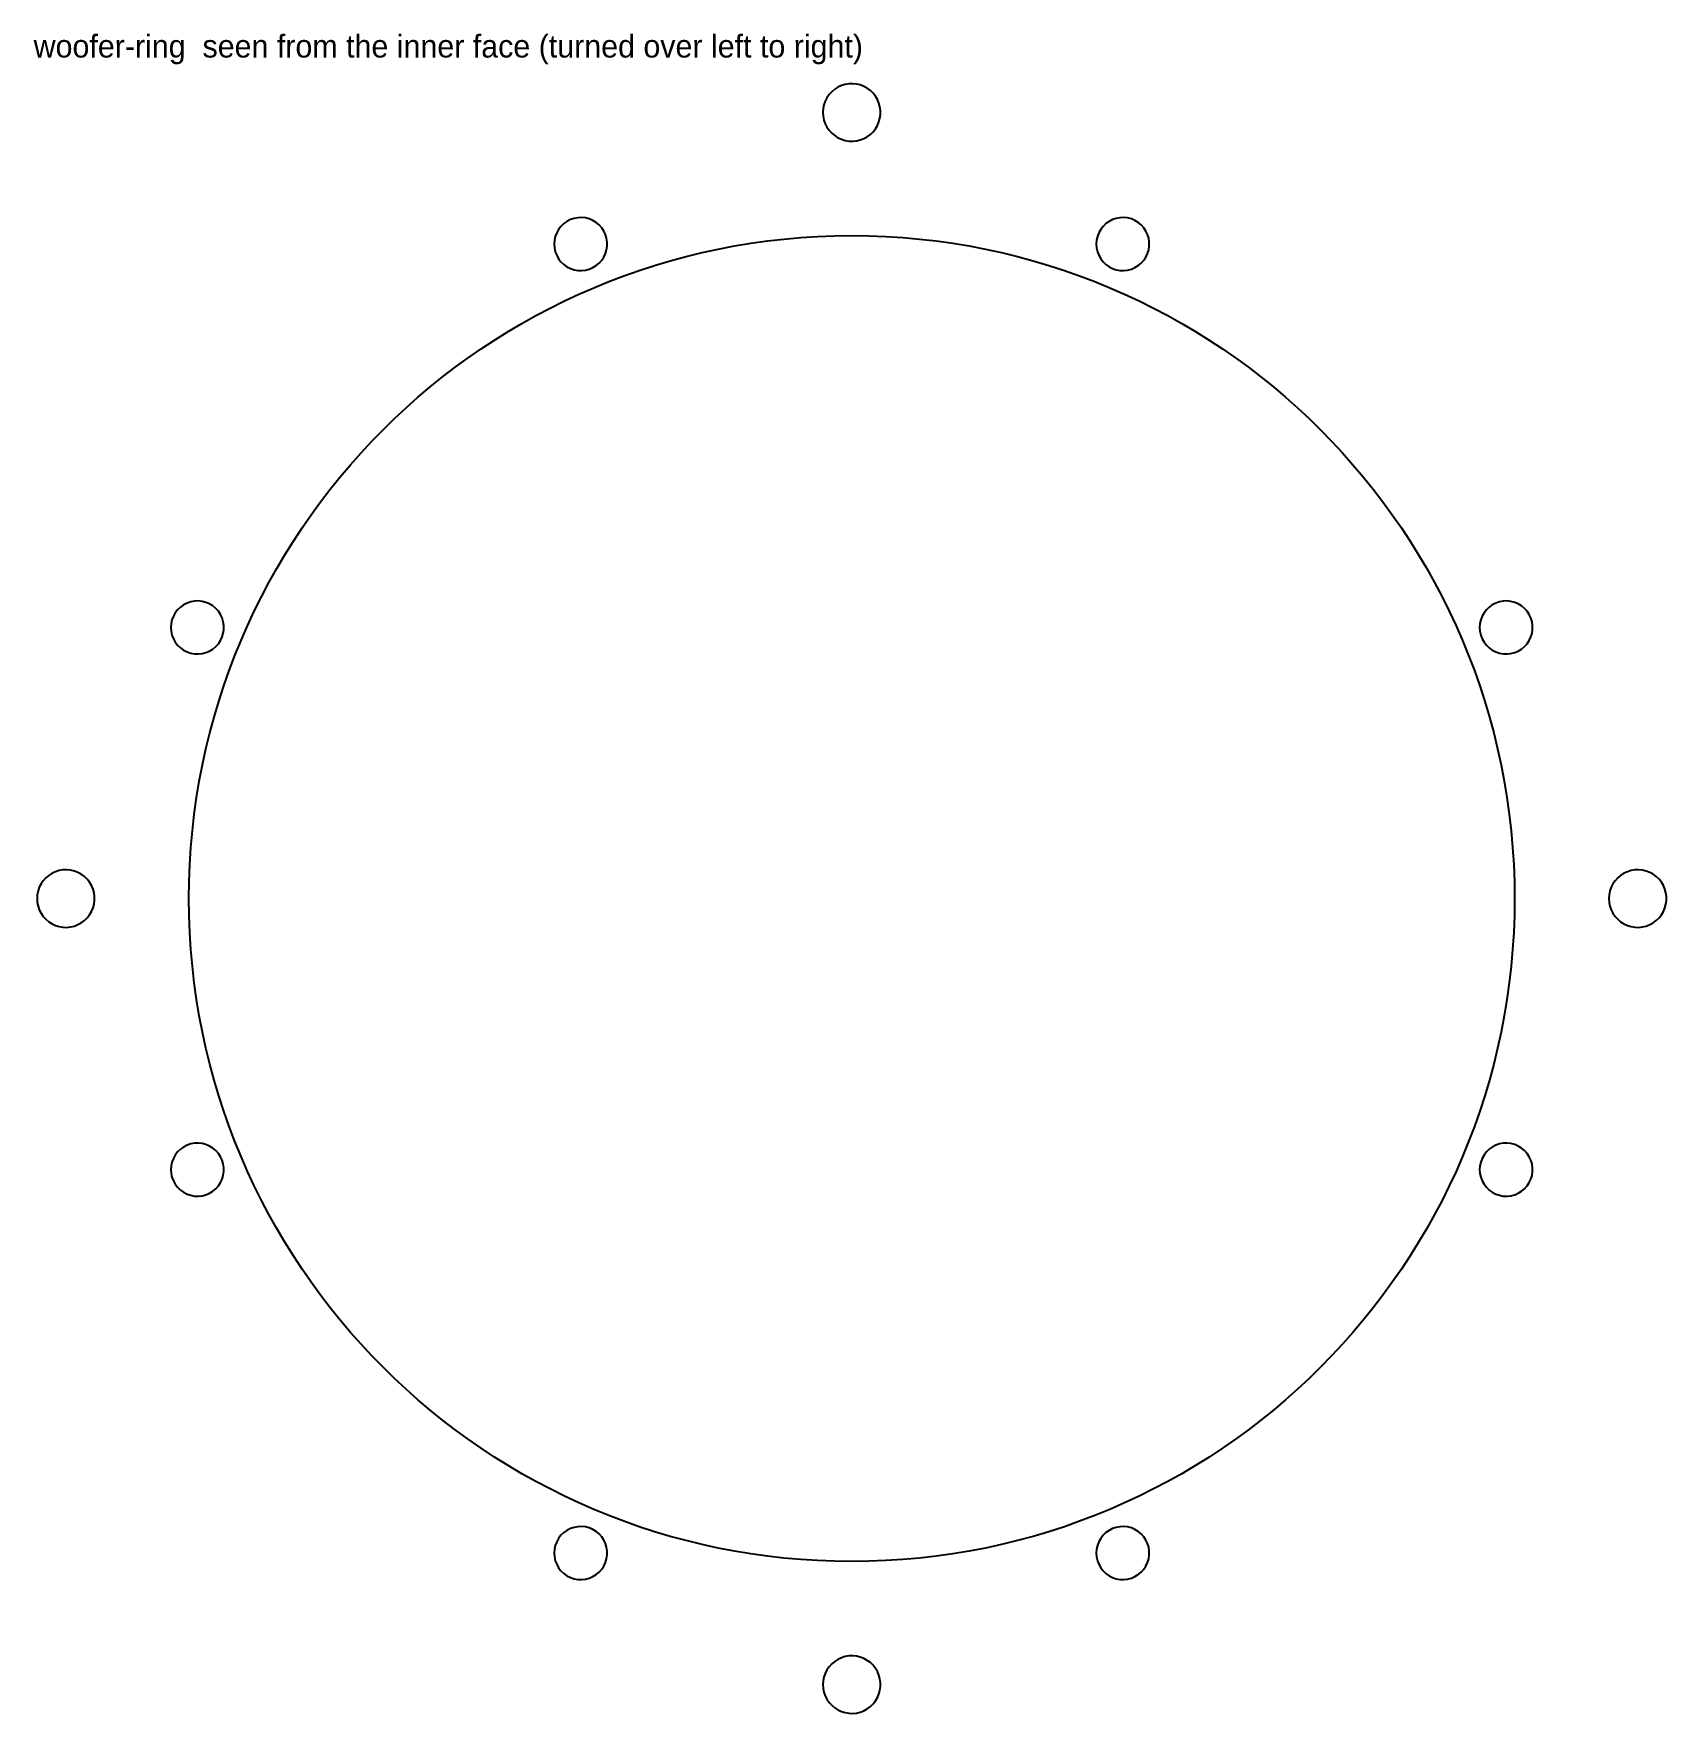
# Model space of a CAD drawing. Header units: millimetres. Extents: x 2 to 433, y 3 to 446.
import ezdxf

# ---------------------------------------------------------------- set-up
doc = ezdxf.new("R2010")
doc.units = ezdxf.units.MM
for name, color, linetype in [('NOTES', 7, 'Continuous'), ('POCKET_3.2MM_UNDERSIDE', 6, 'Continuous'), ('POCKET_4MM_UNDERSIDE', 6, 'Continuous'), ('REF_THROUGH', 8, 'Continuous')]:
    doc.layers.add(name, color=color, linetype=linetype)

msp = doc.modelspace()

# ---------------------------------------------------------------- linework, layer by layer
at = {"layer": 'POCKET_3.2MM_UNDERSIDE'}
for points in [[(210.4, 425.5), (210.47, 424.49), (210.67, 423.49), (211, 422.53), (211.46, 421.63), (212.04, 420.79), (212.72, 420.04), (213.49, 419.38), (214.35, 418.84), (215.27, 418.41), (216.24, 418.11), (217.24, 417.94), (218.25, 417.9), (219.26, 418.01), (220.25, 418.24), (221.2, 418.61), (222.09, 419.09), (222.91, 419.7), (223.64, 420.4), (224.27, 421.2), (224.78, 422.07), (225.18, 423.01), (225.45, 423.99), (225.58, 424.99), (225.58, 426.01), (225.45, 427.01), (225.18, 427.99), (224.78, 428.93), (224.27, 429.8), (223.64, 430.6), (222.91, 431.3), (222.09, 431.91), (221.2, 432.39), (220.25, 432.76), (219.26, 432.99), (218.25, 433.1), (217.24, 433.06), (216.24, 432.89), (215.27, 432.59), (214.35, 432.16), (213.49, 431.62), (212.72, 430.96), (212.04, 430.21), (211.46, 429.37), (211, 428.47), (210.67, 427.51), (210.47, 426.51), (210.4, 425.5)], [(2.9, 218), (2.97, 216.99), (3.17, 215.99), (3.5, 215.03), (3.96, 214.13), (4.54, 213.29), (5.22, 212.54), (5.99, 211.88), (6.85, 211.34), (7.77, 210.91), (8.74, 210.61), (9.74, 210.44), (10.75, 210.4), (11.76, 210.51), (12.75, 210.74), (13.7, 211.11), (14.59, 211.59), (15.41, 212.2), (16.14, 212.9), (16.77, 213.7), (17.28, 214.57), (17.68, 215.51), (17.95, 216.49), (18.08, 217.49), (18.08, 218.51), (17.95, 219.51), (17.68, 220.49), (17.28, 221.43), (16.77, 222.3), (16.14, 223.1), (15.41, 223.8), (14.59, 224.41), (13.7, 224.89), (12.75, 225.26), (11.76, 225.49), (10.75, 225.6), (9.74, 225.56), (8.74, 225.39), (7.77, 225.09), (6.85, 224.66), (5.99, 224.12), (5.22, 223.46), (4.54, 222.71), (3.96, 221.87), (3.5, 220.97), (3.17, 220.01), (2.97, 219.01), (2.9, 218)], [(417.9, 218), (417.97, 216.99), (418.17, 215.99), (418.5, 215.03), (418.96, 214.13), (419.54, 213.29), (420.22, 212.54), (420.99, 211.88), (421.85, 211.34), (422.77, 210.91), (423.74, 210.61), (424.74, 210.44), (425.75, 210.4), (426.76, 210.51), (427.75, 210.74), (428.7, 211.11), (429.59, 211.59), (430.41, 212.2), (431.14, 212.9), (431.77, 213.7), (432.28, 214.57), (432.68, 215.51), (432.95, 216.49), (433.08, 217.49), (433.08, 218.51), (432.95, 219.51), (432.68, 220.49), (432.28, 221.43), (431.77, 222.3), (431.14, 223.1), (430.41, 223.8), (429.59, 224.41), (428.7, 224.89), (427.75, 225.26), (426.76, 225.49), (425.75, 225.6), (424.74, 225.56), (423.74, 225.39), (422.77, 225.09), (421.85, 224.66), (420.99, 224.12), (420.22, 223.46), (419.54, 222.71), (418.96, 221.87), (418.5, 220.97), (418.17, 220.01), (417.97, 219.01), (417.9, 218)], [(210.4, 10.5), (210.47, 9.49), (210.67, 8.49), (211, 7.53), (211.46, 6.63), (212.04, 5.79), (212.72, 5.04), (213.49, 4.38), (214.35, 3.84), (215.27, 3.41), (216.24, 3.11), (217.24, 2.94), (218.25, 2.9), (219.26, 3.01), (220.25, 3.24), (221.2, 3.61), (222.09, 4.09), (222.91, 4.7), (223.64, 5.4), (224.27, 6.2), (224.78, 7.07), (225.18, 8.01), (225.45, 8.99), (225.58, 9.99), (225.58, 11.01), (225.45, 12.01), (225.18, 12.99), (224.78, 13.93), (224.27, 14.8), (223.64, 15.6), (222.91, 16.3), (222.09, 16.91), (221.2, 17.39), (220.25, 17.76), (219.26, 17.99), (218.25, 18.1), (217.24, 18.06), (216.24, 17.89), (215.27, 17.59), (214.35, 17.16), (213.49, 16.62), (212.72, 15.96), (212.04, 15.21), (211.46, 14.37), (211, 13.47), (210.67, 12.51), (210.47, 11.51), (210.4, 10.5)]]:
    msp.add_lwpolyline(points, close=True, dxfattribs=at)
at = {"layer": 'POCKET_4MM_UNDERSIDE'}
for points in [[(139.44, 390.77), (139.51, 389.75), (139.73, 388.75), (140.1, 387.79), (140.6, 386.9), (141.22, 386.09), (141.96, 385.38), (142.79, 384.79), (143.7, 384.32), (144.67, 383.99), (145.67, 383.81), (146.69, 383.77), (147.71, 383.88), (148.7, 384.14), (149.64, 384.54), (150.51, 385.07), (151.3, 385.73), (151.98, 386.49), (152.54, 387.34), (152.98, 388.26), (153.27, 389.24), (153.42, 390.25), (153.42, 391.28), (153.27, 392.29), (152.98, 393.27), (152.54, 394.19), (151.98, 395.04), (151.3, 395.8), (150.51, 396.46), (149.64, 396.99), (148.7, 397.39), (147.71, 397.65), (146.69, 397.76), (145.67, 397.72), (144.67, 397.54), (143.7, 397.21), (142.79, 396.74), (141.96, 396.15), (141.22, 395.44), (140.6, 394.63), (140.1, 393.74), (139.73, 392.78), (139.51, 391.78), (139.44, 390.77)], [(282.56, 390.77), (282.64, 389.75), (282.86, 388.75), (283.22, 387.79), (283.72, 386.9), (284.35, 386.09), (285.08, 385.38), (285.92, 384.79), (286.82, 384.32), (287.79, 383.99), (288.8, 383.81), (289.82, 383.77), (290.83, 383.88), (291.82, 384.14), (292.76, 384.54), (293.63, 385.07), (294.42, 385.73), (295.1, 386.49), (295.67, 387.34), (296.1, 388.26), (296.39, 389.24), (296.54, 390.25), (296.54, 391.28), (296.39, 392.29), (296.1, 393.27), (295.67, 394.19), (295.1, 395.04), (294.42, 395.8), (293.63, 396.46), (292.76, 396.99), (291.82, 397.39), (290.83, 397.65), (289.82, 397.76), (288.8, 397.72), (287.79, 397.54), (286.82, 397.21), (285.92, 396.74), (285.08, 396.15), (284.35, 395.44), (283.72, 394.63), (283.22, 393.74), (282.86, 392.78), (282.64, 391.78), (282.56, 390.77)], [(38.23, 289.56), (38.31, 288.54), (38.53, 287.55), (38.9, 286.59), (39.4, 285.7), (40.02, 284.89), (40.76, 284.18), (41.59, 283.59), (42.5, 283.12), (43.46, 282.79), (44.47, 282.6), (45.49, 282.57), (46.51, 282.68), (47.49, 282.94), (48.44, 283.34), (49.31, 283.87), (50.09, 284.52), (50.78, 285.28), (51.34, 286.14), (51.77, 287.06), (52.07, 288.04), (52.22, 289.05), (52.22, 290.07), (52.07, 291.08), (51.77, 292.06), (51.34, 292.99), (50.78, 293.84), (50.09, 294.6), (49.31, 295.25), (48.44, 295.79), (47.49, 296.19), (46.51, 296.45), (45.49, 296.56), (44.47, 296.52), (43.46, 296.33), (42.5, 296), (41.59, 295.54), (40.76, 294.94), (40.02, 294.23), (39.4, 293.42), (38.9, 292.53), (38.53, 291.58), (38.31, 290.58), (38.23, 289.56)], [(383.77, 289.56), (383.84, 288.54), (384.06, 287.55), (384.43, 286.59), (384.93, 285.7), (385.55, 284.89), (386.29, 284.18), (387.12, 283.59), (388.03, 283.12), (388.99, 282.79), (390, 282.6), (391.02, 282.57), (392.04, 282.68), (393.03, 282.94), (393.97, 283.34), (394.84, 283.87), (395.62, 284.52), (396.31, 285.28), (396.87, 286.14), (397.3, 287.06), (397.6, 288.04), (397.75, 289.05), (397.75, 290.07), (397.6, 291.08), (397.3, 292.06), (396.87, 292.99), (396.31, 293.84), (395.62, 294.6), (394.84, 295.25), (393.97, 295.79), (393.03, 296.19), (392.04, 296.45), (391.02, 296.56), (390, 296.52), (388.99, 296.33), (388.03, 296), (387.12, 295.54), (386.29, 294.94), (385.55, 294.23), (384.93, 293.42), (384.43, 292.53), (384.06, 291.58), (383.84, 290.58), (383.77, 289.56)], [(38.23, 146.44), (38.31, 145.42), (38.53, 144.42), (38.9, 143.47), (39.4, 142.58), (40.02, 141.77), (40.76, 141.06), (41.59, 140.46), (42.5, 140), (43.46, 139.67), (44.47, 139.48), (45.49, 139.44), (46.51, 139.55), (47.49, 139.81), (48.44, 140.21), (49.31, 140.75), (50.09, 141.4), (50.78, 142.16), (51.34, 143.01), (51.77, 143.94), (52.07, 144.92), (52.22, 145.93), (52.22, 146.95), (52.07, 147.96), (51.77, 148.94), (51.34, 149.86), (50.78, 150.72), (50.09, 151.48), (49.31, 152.13), (48.44, 152.66), (47.49, 153.06), (46.51, 153.32), (45.49, 153.43), (44.47, 153.4), (43.46, 153.21), (42.5, 152.88), (41.59, 152.41), (40.76, 151.82), (40.02, 151.11), (39.4, 150.3), (38.9, 149.41), (38.53, 148.45), (38.31, 147.46), (38.23, 146.44)], [(383.77, 146.44), (383.84, 145.42), (384.06, 144.42), (384.43, 143.47), (384.93, 142.58), (385.55, 141.77), (386.29, 141.06), (387.12, 140.46), (388.03, 140), (388.99, 139.67), (390, 139.48), (391.02, 139.44), (392.04, 139.55), (393.03, 139.81), (393.97, 140.21), (394.84, 140.75), (395.62, 141.4), (396.31, 142.16), (396.87, 143.01), (397.3, 143.94), (397.6, 144.92), (397.75, 145.93), (397.75, 146.95), (397.6, 147.96), (397.3, 148.94), (396.87, 149.86), (396.31, 150.72), (395.62, 151.48), (394.84, 152.13), (393.97, 152.66), (393.03, 153.06), (392.04, 153.32), (391.02, 153.43), (390, 153.4), (388.99, 153.21), (388.03, 152.88), (387.12, 152.41), (386.29, 151.82), (385.55, 151.11), (384.93, 150.3), (384.43, 149.41), (384.06, 148.45), (383.84, 147.46), (383.77, 146.44)], [(139.44, 45.23), (139.51, 44.22), (139.73, 43.22), (140.1, 42.26), (140.6, 41.37), (141.22, 40.56), (141.96, 39.85), (142.79, 39.26), (143.7, 38.79), (144.67, 38.46), (145.67, 38.28), (146.69, 38.24), (147.71, 38.35), (148.7, 38.61), (149.64, 39.01), (150.51, 39.54), (151.3, 40.2), (151.98, 40.96), (152.54, 41.81), (152.98, 42.73), (153.27, 43.71), (153.42, 44.72), (153.42, 45.75), (153.27, 46.76), (152.98, 47.74), (152.54, 48.66), (151.98, 49.51), (151.3, 50.27), (150.51, 50.93), (149.64, 51.46), (148.7, 51.86), (147.71, 52.12), (146.69, 52.23), (145.67, 52.19), (144.67, 52.01), (143.7, 51.68), (142.79, 51.21), (141.96, 50.62), (141.22, 49.91), (140.6, 49.1), (140.1, 48.21), (139.73, 47.25), (139.51, 46.25), (139.44, 45.23)], [(282.56, 45.23), (282.64, 44.22), (282.86, 43.22), (283.22, 42.26), (283.72, 41.37), (284.35, 40.56), (285.08, 39.85), (285.92, 39.26), (286.82, 38.79), (287.79, 38.46), (288.8, 38.28), (289.82, 38.24), (290.83, 38.35), (291.82, 38.61), (292.76, 39.01), (293.63, 39.54), (294.42, 40.2), (295.1, 40.96), (295.67, 41.81), (296.1, 42.73), (296.39, 43.71), (296.54, 44.72), (296.54, 45.75), (296.39, 46.76), (296.1, 47.74), (295.67, 48.66), (295.1, 49.51), (294.42, 50.27), (293.63, 50.93), (292.76, 51.46), (291.82, 51.86), (290.83, 52.12), (289.82, 52.23), (288.8, 52.19), (287.79, 52.01), (286.82, 51.68), (285.92, 51.21), (285.08, 50.62), (284.35, 49.91), (283.72, 49.1), (283.22, 48.21), (282.86, 47.25), (282.64, 46.25), (282.56, 45.23)]]:
    msp.add_lwpolyline(points, close=True, dxfattribs=at)
at = {"layer": 'REF_THROUGH'}
msp.add_circle((218, 218), 175, dxfattribs=at)

# ---------------------------------------------------------------- texts
at = {"layer": 'NOTES'}
msp.add_text('woofer-ring  seen from the inner face (turned over left to right)', height=6, dxfattribs=at).set_placement((2, 440))

doc.saveas('drawing.dxf')
